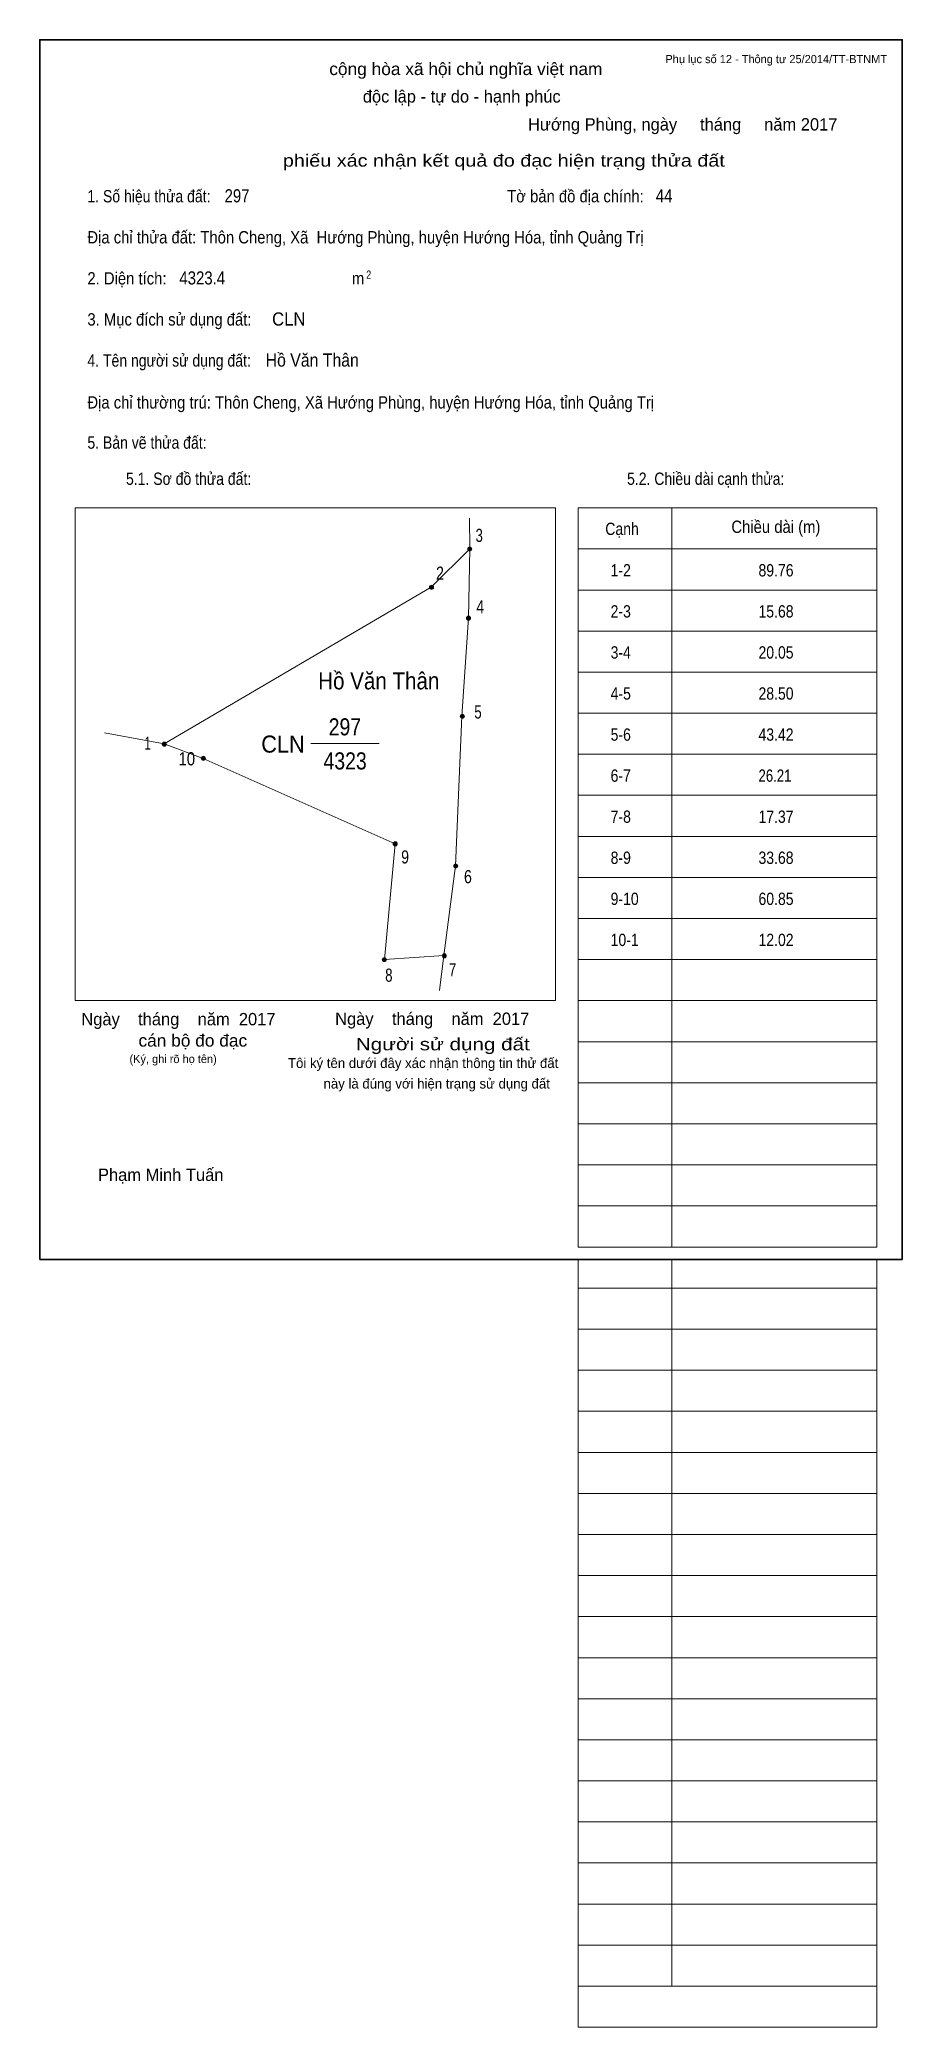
# Model space of a CAD drawing. Header units: centimetres. Extents: x 0 to 21, y -18.7 to 29.7.
import ezdxf
from ezdxf.enums import TextEntityAlignment as Align

# ---------------------------------------------------------------- set-up
doc = ezdxf.new("R2010")
doc.units = ezdxf.units.CM
doc.header["$LTSCALE"] = 0.12
doc.layers.add('30', color=7, linetype='Continuous')
doc.layers.add('34', color=7, linetype='Continuous')
for name, color, linetype, lineweight in [('32', 7, 'Continuous', 13), ('33', 7, 'Continuous', 13), ('6', 7, 'Continuous', 13), ('63', 7, 'Continuous', 13)]:
    doc.layers.add(name, color=color, linetype=linetype, lineweight=lineweight)

msp = doc.modelspace()

# ---------------------------------------------------------------- hatches: boundary and pattern name
at = {"layer": '32'}
for points in [[(10.5189, 17.3, 1), (10.4189, 17.3, 1)], [(9.5875, 16.3669, 1), (9.4875, 16.3669, 1)], [(10.4895, 15.6146, 1), (10.3895, 15.6146, 1)], [(10.3382, 13.2238, 1), (10.2382, 13.2238, 1)], [(3.0819, 12.5446, 1), (2.9819, 12.5446, 1)], [(4.0318, 12.2, 1), (3.9318, 12.2, 1)], [(8.7048, 10.1186, 1), (8.6048, 10.1186, 1)], [(10.1784, 9.5772, 1), (10.0784, 9.5772, 1)], [(8.4409, 7.3, 1), (8.3409, 7.3, 1)], [(9.8985, 7.3916, 1), (9.7985, 7.3916, 1)]]:
    msp.add_hatch(color=256, dxfattribs=at).paths.add_polyline_path(points)

# ---------------------------------------------------------------- linework, layer by layer
for centre in [(10.4689, 17.3), (9.5375, 16.3669), (10.4395, 15.6146), (10.2882, 13.2238), (3.0319, 12.5446), (3.9818, 12.2), (8.6548, 10.1186), (10.1284, 9.5772), (8.3909, 7.3), (9.8485, 7.3916)]:
    msp.add_circle(centre, 0.05, dxfattribs=at)
at = {"layer": '33'}
msp.add_line((6.6, 12.56), (8.26, 12.56), dxfattribs=at)
at = {"layer": '6'}
for p, q in [((10.47, 17.3), (10.46, 18.05)), ((1.58, 12.82), (3.03, 12.55))]:
    msp.add_line(p, q, dxfattribs=at)
for points in [[(3.03, 12.55), (9.53, 16.37), (10.47, 17.3)], [(10.47, 17.3), (10.44, 15.62), (10.28, 13.23), (10.12, 9.58), (9.84, 7.4)], [(8.39, 7.3), (8.65, 10.12), (3.98, 12.2), (3.03, 12.55)], [(8.39, 7.3), (9.84, 7.4), (9.73, 6.55)]]:
    msp.add_lwpolyline(points, dxfattribs=at)
at = {"layer": '63'}
for p, q in [((0.86, 18.3), (12.56, 18.3)), ((0.86, 6.3), (0.86, 18.3)), ((12.56, 6.3), (12.56, 18.3)), ((13.11, 18.3), (20.38, 18.3)), ((13.11, 0.3), (13.11, 18.3)), ((15.39, 0.3), (15.39, 18.3)), ((20.38, 0.3), (20.38, 18.3)), ((13.11, 17.3), (20.38, 17.3)), ((13.11, 16.3), (20.38, 16.3)), ((13.11, 15.3), (20.38, 15.3)), ((13.11, 14.3), (20.38, 14.3)), ((13.11, 13.3), (20.38, 13.3)), ((13.11, 12.3), (20.38, 12.3)), ((13.11, 11.3), (20.38, 11.3)), ((13.11, 10.3), (20.38, 10.3)), ((13.11, 9.3), (20.38, 9.3)), ((13.11, 8.3), (20.38, 8.3)), ((13.11, 7.3), (20.38, 7.3)), ((0.86, 6.3), (12.56, 6.3)), ((13.11, 6.3), (20.38, 6.3)), ((13.11, 5.3), (20.38, 5.3)), ((13.11, 4.3), (20.38, 4.3)), ((13.11, 3.3), (20.38, 3.3)), ((13.11, 2.3), (20.38, 2.3)), ((13.11, 1.3), (20.38, 1.3)), ((13.11, 0.3), (20.38, 0.3)), ((13.11, -18.7), (13.11, 0)), ((15.39, -17.7), (15.39, 0)), ((20.38, -18.7), (20.38, 0)), ((13.11, -0.7), (20.38, -0.7)), ((13.11, -0.7), (20.38, -0.7)), ((13.11, -1.7), (20.38, -1.7)), ((13.11, -2.7), (20.38, -2.7)), ((13.11, -3.7), (20.38, -3.7)), ((13.11, -4.7), (20.38, -4.7)), ((13.11, -5.7), (20.38, -5.7)), ((13.11, -6.7), (20.38, -6.7)), ((13.11, -7.7), (20.38, -7.7)), ((13.11, -8.7), (20.38, -8.7)), ((13.11, -9.7), (20.38, -9.7)), ((13.11, -10.7), (20.38, -10.7)), ((13.11, -11.7), (20.38, -11.7)), ((13.11, -12.7), (20.38, -12.7)), ((13.11, -13.7), (20.38, -13.7)), ((13.11, -14.7), (20.38, -14.7)), ((13.11, -15.7), (20.38, -15.7)), ((13.11, -16.7), (20.38, -16.7)), ((13.11, -17.7), (20.38, -17.7)), ((13.11, -18.7), (20.38, -18.7))]:
    msp.add_line(p, q, dxfattribs=at)
at = {"layer": '63', "lineweight": 35}
msp.add_lwpolyline([(0, 0), (0, 29.7), (21, 29.7), (21, 0)], close=True, dxfattribs=at)

# ---------------------------------------------------------------- texts
at = {"layer": '30'}
for s, width, p in [('1-2', 0.85, (13.9, 16.63)), ('89.76', 0.85, (17.5, 16.63)), ('2-3', 0.85, (13.9, 15.63)), ('15.68', 0.85, (17.5, 15.63)), ('3-4', 0.85, (13.9, 14.63)), ('20.05', 0.85, (17.5, 14.63)), ('4-5', 0.85, (13.9, 13.63)), ('28.50', 0.85, (17.5, 13.63)), ('5-6', 0.85, (13.9, 12.63)), ('43.42', 0.85, (17.5, 12.63)), ('6-7', 0.85, (13.9, 11.63)), ('26.21', 0.8, (17.5, 11.63)), ('7-8', 0.85, (13.9, 10.63)), ('17.37', 0.85, (17.5, 10.63)), ('8-9', 0.85, (13.9, 9.63)), ('33.68', 0.85, (17.5, 9.63)), ('9-10', 0.85, (13.9, 8.63)), ('60.85', 0.85, (17.5, 8.63)), ('10-1', 0.85, (13.9, 7.63)), ('12.02', 0.85, (17.5, 7.63))]:
    msp.add_text(s, height=0.3, dxfattribs=dict(at, width=width)).set_placement(p)
at = {"layer": '32'}
for s, width, p in [('3', 0.75, (10.7, 17.47)), ('2', 0.8, (9.745, 16.55)), ('4', 0.8, (10.725, 15.73)), ('5', 0.75, (10.67, 13.17)), ('1', 0.65, (2.63, 12.41)), ('10', 0.85, (3.58, 12.03)), ('9', 0.8, (8.895, 9.64)), ('6', 0.8, (10.425, 9.16)), ('8', 0.75, (8.5, 6.76)), ('7', 0.75, (10.05, 6.89))]:
    msp.add_text(s, height=0.32, dxfattribs=dict(at, width=width)).set_placement(p, align=Align.CENTER)
at = {"layer": '33', "width": 0.95}
for height, p in [(0.32, (6.47, 22.74)), (0.4159, (6.45, 12.34))]:
    msp.add_text('CLN', height=height, dxfattribs=at).set_placement(p, align=Align.RIGHT)
at = {"layer": '33', "width": 0.85}
for s, p in [('297', (7.43, 12.76)), ('4323', (7.435, 11.93))]:
    msp.add_text(s, height=0.4159, dxfattribs=at).set_placement(p, align=Align.CENTER)
at = {"layer": '34'}
for s, height, width, p in [('297', 0.32, 0.85, (4.5, 25.74)), ('44', 0.32, 0.85, (15, 25.74)), ('4323.4', 0.32, 0.85, (3.4, 23.74)), ('Hồ Văn Thân', 0.32, 0.9, (5.5, 21.74)), ('Hồ Văn Thân', 0.4159, 0.9, (6.78, 13.88))]:
    msp.add_text(s, height=height, dxfattribs=dict(at, width=width)).set_placement(p)
at = {"layer": '63', "width": 1.05}
msp.add_text('cộng hòa xã hội chủ nghĩa việt nam', height=0.3, dxfattribs=at).set_placement((10.375, 28.84), align=Align.CENTER)
at = {"layer": '63'}
for s, height, p in [('Phụ lục số 12 - Thông tư 25/2014/TT-BTNMT', 0.2, (20.63, 29.13)), ('Ngày    tháng    năm  2017', 0.3, (5.74, 5.7)), ('Ngày    tháng    năm  2017', 0.3, (11.92, 5.71)), ('(Ký, ghi rõ họ tên)', 0.2, (4.31, 4.78))]:
    msp.add_text(s, height=height, dxfattribs=at).set_placement(p, align=Align.RIGHT)
for s, height, p in [('độc lập - tự do - hạnh phúc', 0.3, (10.275, 28.17)), ('Hướng Phùng, ngày     tháng     năm 2017', 0.3, (15.655, 27.49)), ('Tôi ký tên dưới đây xác nhận thông tin thử đất', 0.24, (9.335, 4.66)), ('này là đúng với hiện trạng sử dụng đất', 0.24, (9.665, 4.16)), ('Phạm Minh Tuấn', 0.3, (2.945, 1.91))]:
    msp.add_text(s, height=height, dxfattribs=at).set_placement(p, align=Align.CENTER)
for s, width, p in [('phiếu xác nhận kết quả đo đạc hiện trạng thửa đất', 1.2, (16.68, 26.61)), ('cán bộ đo đạc', 1.05, (5.05, 5.18)), ('Người sử dụng đất', 1.25, (11.93, 5.09))]:
    msp.add_text(s, height=0.3, dxfattribs=dict(at, width=width)).set_placement(p, align=Align.RIGHT)
for s, height, width, p in [('1. Số hiệu thửa đất:', 0.3, 0.85, (1.16, 25.74)), ('Tờ bản đồ địa chính:', 0.3, 0.9, (11.38, 25.74)), ('Địa chỉ thửa đất: Thôn Cheng, Xã  Hướng Phùng, huyện Hướng Hóa, tỉnh Quảng Trị', 0.3, 0.9, (1.16, 24.74)), ('2. Diện tích:', 0.3, 0.9, (1.16, 23.74)), ('m', 0.3, 0.9, (7.6, 23.74)), ('2', 0.2, 0.8, (7.95, 23.88)), ('3. Mục đích sử dụng đất:', 0.3, 0.9, (1.16, 22.74)), ('4. Tên người sử dụng đất:', 0.3, 0.85, (1.16, 21.74)), ('Địa chỉ thường trú: Thôn Cheng, Xã Hướng Phùng, huyện Hướng Hóa, tỉnh Quảng Trị', 0.3, 0.9, (1.16, 20.72)), ('5. Bản vẽ thửa đất:', 0.3, 0.85, (1.16, 19.74)), ('5.1. Sơ đồ thửa đất:', 0.3, 0.85, (2.1, 18.86)), ('5.2. Chiều dài cạnh thửa:', 0.3, 0.85, (14.3, 18.86)), ('Cạnh', 0.3, 0.85, (13.77, 17.64)), ('Chiều dài (m)', 0.3, 0.9, (16.84, 17.69))]:
    msp.add_text(s, height=height, dxfattribs=dict(at, width=width)).set_placement(p)

doc.saveas('drawing.dxf')
